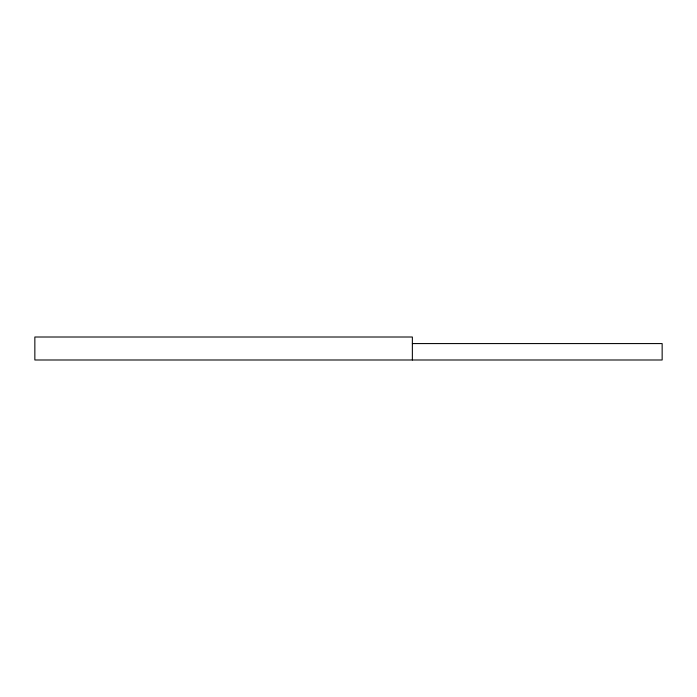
<?xml version="1.0" encoding="UTF-8"?>
<svg xmlns="http://www.w3.org/2000/svg" width="697" height="697" viewBox="0 0 697 697"><rect width="100%" height="100%" fill="white"/><g stroke="black" fill="none" stroke-linecap="round" stroke-linejoin="round"><path stroke-width="1.05" d="M412.363 343.577L662.15 343.577L662.15 359.992L34.85 359.992L34.85 337.008L412.363 337.008L412.363 359.992"/></g></svg>
